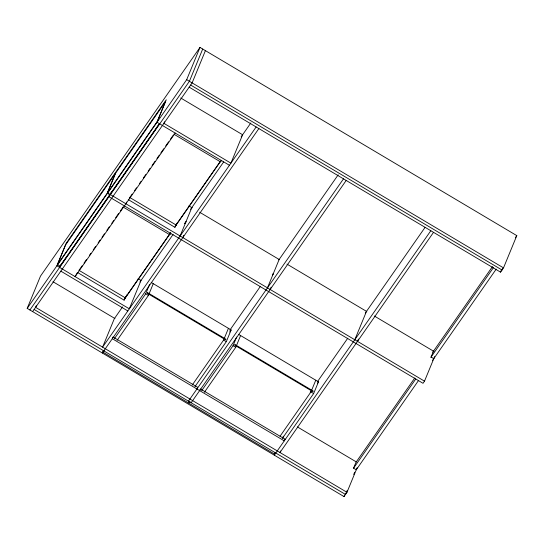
<?xml version="1.0" encoding="UTF-8"?>
<svg xmlns="http://www.w3.org/2000/svg" width="544" height="544" viewBox="0 0 544 544"><rect width="100%" height="100%" fill="white"/><g stroke="black" fill="none" stroke-linecap="round" stroke-linejoin="round"><path stroke-width="0.82" d="M357.109 467.745L346.977 492.32L344.012 496.577L27.2 308.373L40.494 276.114L199.988 47.423L516.8 235.627L503.506 267.886L500.534 272.143L189.149 87.156M36.224 305.796L35.591 307.333L346.977 492.32M57.467 264.574L65.525 245.024L115.321 173.618L107.263 193.168L57.467 264.574L60.18 266.186L109.976 194.779L110.622 193.215M59.602 267.403L60.561 265.078M107.433 192.923L115.491 173.38L165.294 101.973L157.236 121.523L107.433 192.923L110.146 194.534L159.46 123.821M109.548 195.167L108.916 196.697L423.014 383.296L424.504 381.167L434.622 356.612M111.67 191.502L110.398 194.568L424.504 381.167M125.895 203.776L126.596 202.062M164.546 121.795L163.907 123.345L230.914 163.152L242.617 134.756L180.71 97.981M27.2 308.373L186.694 79.676L199.988 47.423M202.701 49.035L189.407 81.287L29.913 309.978M205.414 50.646L192.12 82.899L32.62 311.59M103.292 350.683L102.333 353.008L258.862 128.574M77.432 272.415L124.093 300.132L125.059 297.786M189.679 401.418L188.564 403.016L103.047 352.213L103.693 350.649M124.093 300.132L126.868 294.875M123.06 206.999L169.714 234.716L170.36 233.152M114.349 338.762L145.71 293.794L149.58 284.41M128.234 199.58L174.889 227.297L176.181 224.169M176.27 224.577L176.011 225.216L220.878 160.881M174.889 227.297L177.344 222.822M117.062 340.374L148.424 295.406L153.258 283.676M180.112 235.987L191.821 207.59M182.825 237.592L183.77 235.307M196.928 388.987L197.635 387.274M199.641 390.599L200.11 389.456M192.236 385.036L223.598 340.061L228.432 328.331M194.949 386.641L226.311 341.673L231.146 329.943L151.225 282.465M201.688 390.646L233.05 345.678L236.592 337.076M204.394 392.258L235.763 347.29L240.598 335.56M267.451 287.871L279.154 259.474L199.634 212.235M270.164 289.476L271.102 287.191M275.257 452.839L274.298 455.165L430.821 230.724M282.69 437.75L283.329 436.2M200.45 388.946L284.968 439.158L284.267 440.871L112.302 338.715L113.009 337.001L197.533 387.212M280.609 450.983L279.976 452.513L433.534 232.336M280.051 436.227L310.937 391.945L315.772 380.215M282.282 438.525L313.643 393.557L318.478 381.827L238.564 334.349M354.79 339.748L366.493 311.358M357.496 341.36L358.442 339.075M418.465 380.603L356.266 469.792L353.552 468.18L355.973 462.312L414.773 378.005M344.012 496.577L344.644 495.04M347.079 490.606L345.494 494.448L34.109 309.461M353.722 474.484L354.674 472.178M433.493 351.159L431.072 357.027L433.786 358.639M500.534 272.143L501.486 269.838M502.656 268.478L502.024 270.014L190.631 85.027M60.309 265.696L68.082 254.544M69.054 253.15L72.944 247.581M73.916 246.187L100.647 207.862M101.619 206.468L109.392 195.316M109.99 194.46L158.474 124.943M77.262 272.809L75.099 276.61L175.202 133.069M79.206 270.021L82.117 265.839M84.062 263.051L86.489 259.57M89.406 255.388L90.868 253.3M93.296 249.812L95.724 246.33M98.158 242.848L100.103 240.06M102.041 237.272L104.475 233.784M106.903 230.302L109.33 226.821M111.765 223.332L113.71 220.544M115.648 217.763L118.565 213.581M120.51 210.793L122.937 207.312M129.254 198.247L132.172 194.072M134.606 190.584L136.544 187.796M139.461 183.62L140.923 181.526M143.351 178.044L145.778 174.556M148.213 171.074L150.151 168.286M152.096 165.498L155.013 161.316M156.958 158.535L159.385 155.047M160.847 152.959L163.758 148.777M165.702 145.989L168.62 141.807M170.564 139.019L172.992 135.538M125.474 297.412L170.462 232.907M176.752 223.883L220.177 161.629M125.215 298.051L170.564 233.022M169.714 234.716L170.83 233.124M221.626 160.29L220.51 161.881L173.856 134.164M122.556 306.898L114.294 318.743L102.592 347.14L256.149 126.963M139.91 282.023L173.094 234.437M190.59 209.352L223.632 161.976M241.128 136.891L250.845 122.951M184.6 223.625L186.089 221.496M184.729 223.679L185.844 222.081M103.047 352.213L104.162 350.615M229.792 330.249L260.433 286.321M278.882 259.862L338.184 174.835M229.697 332.024L231.146 329.943M272.313 274.972L273.421 273.38M272.442 275.026L273.183 273.965M188.448 401.152L343.488 178.847M189.985 401.601L188.877 403.199L274.387 454.002L275.502 452.404M191.155 402.757L346.195 180.452M317.642 381.398L347.766 338.205M365.262 313.12L425.034 227.419M310.196 392.265L310.937 391.204M317.512 383.214L318.478 381.827M284.029 440.511L284.968 439.158M432.752 352.226L492.517 266.526M353.552 468.18L415.752 378.991M430.821 357.394L493.503 267.512M515.318 237.762L516.8 235.627M432.555 360.4L496.216 269.124M186.694 79.676L503.506 267.886M229.425 165.281L157.005 122.257L166.267 99.776L66.157 243.318L56.896 265.792L129.316 308.822L141.018 280.425L138.101 278.691M188.897 205.856L192.229 207.835M286.974 264.119L366.812 311.549M374.313 316.01L434.01 351.472M129.717 197.452L176.372 225.168M107.263 193.168L109.976 194.779M145.71 293.794L148.424 295.406M223.598 340.061L226.311 341.673M233.05 345.678L235.763 347.29M310.937 391.945L313.643 393.557M78.921 270.286L125.576 298.003M60.833 271.143L127.833 310.95M52.958 281.717L114.968 318.553M297.344 426.897L356.436 461.999M147.621 292.679L147.356 293.311L225.631 339.81L225.896 339.177L147.621 292.679M234.954 344.556L234.695 345.195L312.97 391.694L313.228 391.061L234.954 344.556"/></g></svg>
